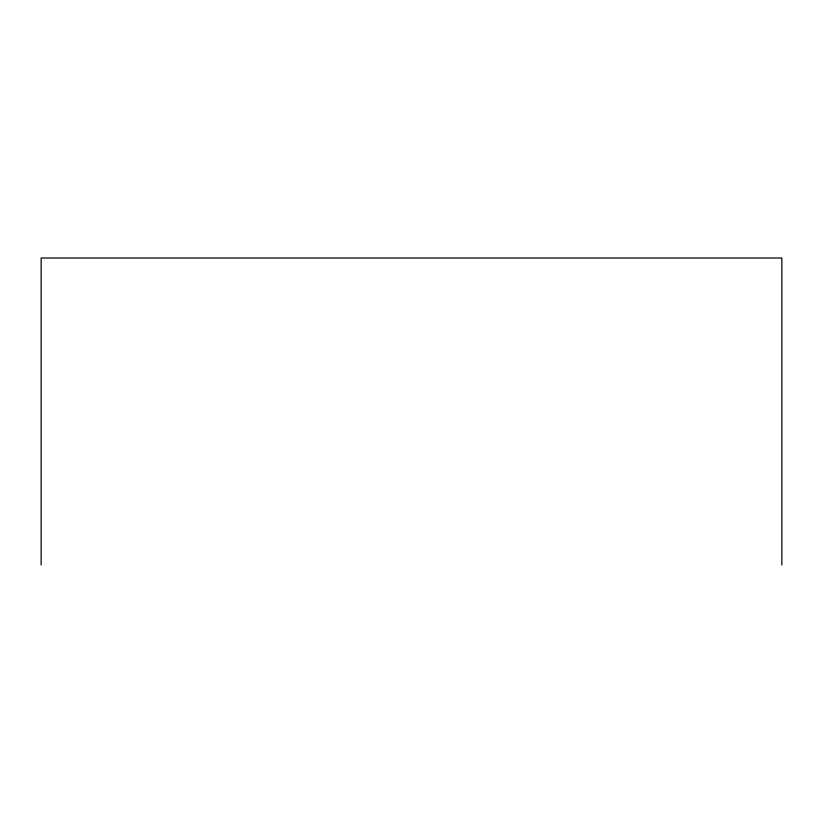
<?xml version="1.0" encoding="UTF-8"?>
<svg xmlns="http://www.w3.org/2000/svg" width="823" height="823" viewBox="0 0 823 823"><rect width="100%" height="100%" fill="white"/><g stroke="black" fill="none" stroke-linecap="round" stroke-linejoin="round"><path stroke-width="1.23" d="M781.85 564.979L781.85 258.021L41.15 258.021L41.15 564.979"/></g></svg>
